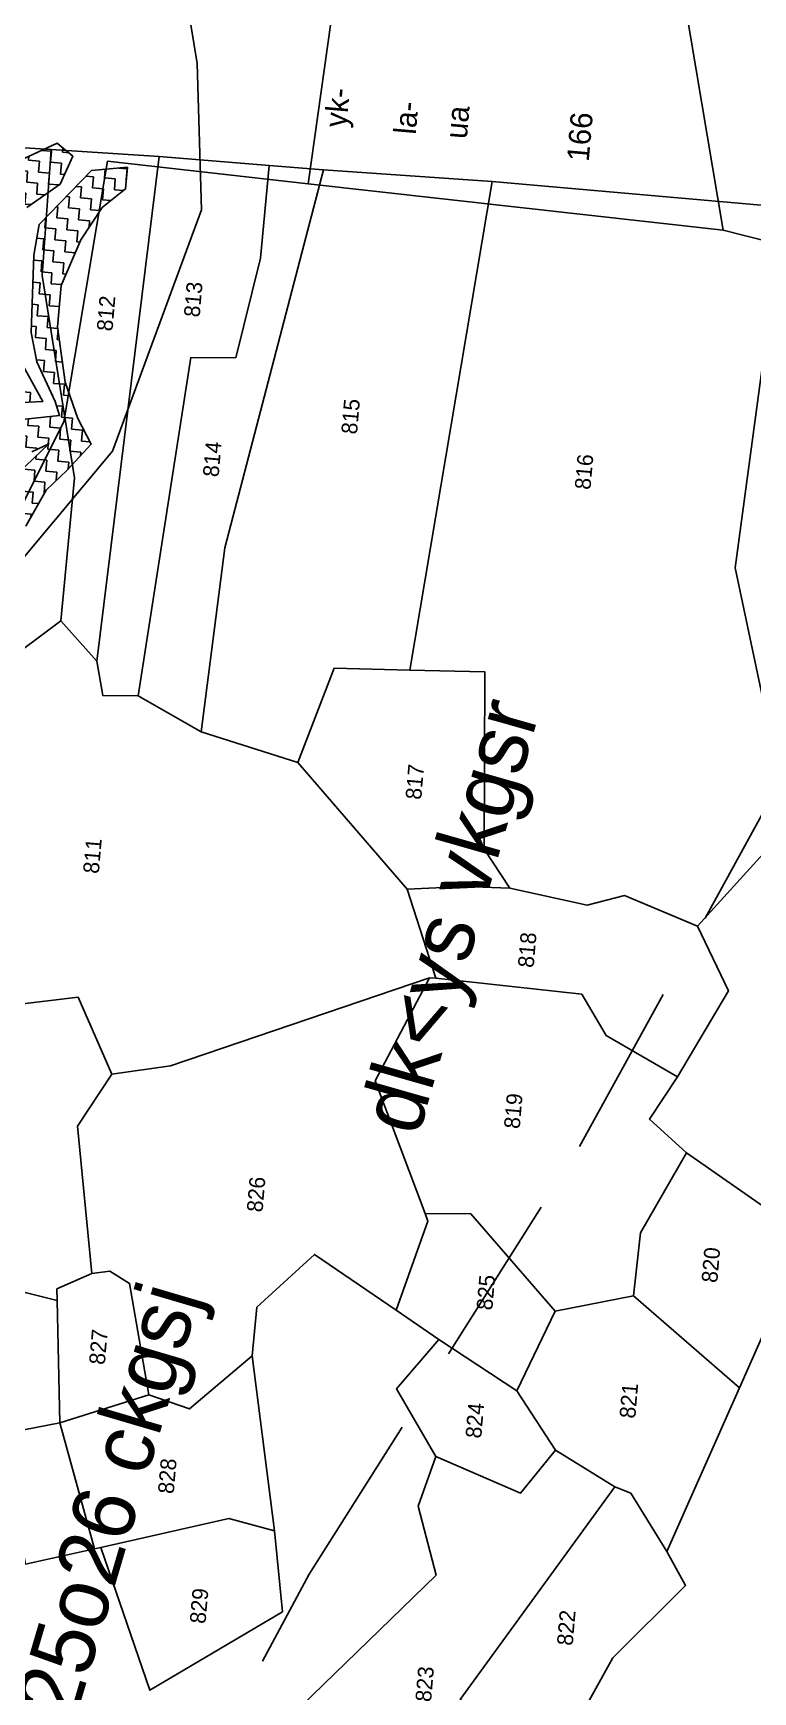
# Model space of a CAD drawing. Header units: metres. Extents: x 302352 to 308863, y 1945987 to 1951649.
# Drawn here: x 304935.7 to 305020.5, y 1948101.8 to 1948297.1 of the extents above; entities that cross this region are included whole.
import ezdxf

# ---------------------------------------------------------------- set-up
doc = ezdxf.new("R2010")
doc.units = ezdxf.units.M
doc.linetypes.add('DASHED', pattern=[0.75, 0.5, -0.25])
for name, color, linetype in [('LINE_FOOTPATH', 1, 'DASHED'), ('LINE_WATER', 4, 'Continuous'), ('POLY_HATCH', 12, 'Continuous'), ('POLY_PARCEL', 6, 'Continuous'), ('TEXT_MAPIN', 7, 'Continuous'), ('TEXT_MAPOUT', 7, 'Continuous'), ('TEXT_PARCEL', 7, 'Continuous')]:
    doc.layers.add(name, color=color, linetype=linetype)
doc.styles.add('TEXT_MAP', font='')
doc.styles.get('TEXT_MAP').set_extended_font_data('Kruti Dev 050')
pattern_1 = [(0, (309248.648, 1946653.5549), (1.25, 1.25), [1.25, -1.25]), (90, (309249.898, 1946653.5549), (-1.25, 1.25), [1.25, -1.25])]

# ---------------------------------------------------------------- blocks, each defined once
blk = doc.blocks.new('WEEWWEEWWE')
at = {"layer": 'LINE_FOOTPATH', "ltscale": 10}
blk.add_lwpolyline([(308989.335, 1946922.922), (308993.155, 1946919.783), (309001.18, 1946914.26), (309010.206, 1946908.476), (309027.273, 1946913.676), (309041.475, 1946916.907), (309058.665, 1946921.953), (309068.369, 1946924.691), (309078.843, 1946924.814), (309086.067, 1946923.291), (309101.748, 1946922.553), (309117.058, 1946921.691), (309123.897, 1946921.753), (309140.458, 1946917.857)], dxfattribs=at)
at = {"layer": 'LINE_WATER'}
blk.add_lwpolyline([(309113.701, 1946992.243), (309111.741, 1946988.761), (309108.927, 1946983.197), (309106.814, 1946981.752), (309105.493, 1946981.35), (309104.08, 1946980.765), (309102.415, 1946978.689), (309098.429, 1946975.901), (309094.651, 1946973.756), (309089.809, 1946972.087), (309085.256, 1946970.314), (309082.97, 1946967.756), (309080.317, 1946964.808), (309076.975, 1946962.824), (309071.267, 1946960.793), (309061.454, 1946954.906), (309055.651, 1946946.782), (309052.775, 1946943.711), (309046.055, 1946940.59), (309039.483, 1946939.995), (309038.857, 1946940.088)], dxfattribs=at)
at = {"layer": 'POLY_PARCEL'}
for points in [[(309063.444, 1946948.1), (309055.481, 1946942.076)], [(309055.481, 1946942.076), (309051.841, 1946946.611), (309045.652, 1946942.178), (309040.589, 1946940.493)], [(309073.278, 1946943.299), (309067.326, 1946938.79), (309063.013, 1946932.692)], [(309063.013, 1946932.692), (309055.481, 1946942.076)], [(309063.013, 1946932.692), (309064.076, 1946930.924)]]:
    blk.add_lwpolyline(points, dxfattribs=at)
at = {"layer": 'TEXT_MAPIN', "style": 'TEXT_MAP'}
for s, rotation, p in [('dk<ys vkgsr', 29.2213, (309038.364, 1946920.371)), ('l-ua-25o26 ckgsj', 28.7475, (309015.226, 1946913.081))]:
    blk.add_text(s, height=1.8, rotation=rotation, dxfattribs=at).set_placement(p)
blk = doc.blocks.new('GFGHH')
at = {"layer": 'POLY_HATCH'}
h = blk.add_hatch(dxfattribs=at)
h.set_pattern_fill('ZIGZAG', color=256, scale=10, style=0)
h.set_pattern_definition(pattern_1)
h.paths.add_polyline_path([(310217.3, 1947071.41), (310213.6, 1947073.72), (310210.98, 1947074.8), (310207.59, 1947075.72), (310204.05, 1947075.56), (310200.2, 1947075.87), (310196.65, 1947075.1), (310192.8, 1947075.1), (310190.34, 1947078.64), (310189.72, 1947080.03), (310189.04, 1947080.26), (310187.01, 1947076.51), (310187.25, 1947076.39), (310190.07, 1947074.91), (310191.26, 1947071.94), (310192, 1947071.2), (310198.53, 1947072.54), (310204.9, 1947072.39), (310208.52, 1947071.6), (310212.82, 1947069.23), (310214.9, 1947067.45), (310216.53, 1947064.93), (310217.87, 1947060.34), (310218.31, 1947057.22), (310223.21, 1947060.48), (310225.29, 1947062.26), (310230.03, 1947063.15), (310236.56, 1947063.15), (310240.12, 1947060.93), (310243.09, 1947057.37), (310246.35, 1947056.19), (310247.69, 1947058.11), (310245.64, 1947061.69), (310241.4, 1947065.2), (310237.39, 1947066.12), (310234.46, 1947066.12), (310229.69, 1947065.66), (310226.76, 1947065.35), (310222.6, 1947062.89), (310220.69, 1947065.41)])
h = blk.add_hatch(dxfattribs=at)
h.set_pattern_fill('ZIGZAG', color=256, scale=10, style=0)
h.set_pattern_definition(pattern_1)
h.paths.add_polyline_path([(310215.67, 1947061.5), (310211.66, 1947065.81), (310205.96, 1947069.51), (310202.72, 1947069.05), (310194.87, 1947067.97), (310193.17, 1947066.74), (310190.4, 1947070.58), (310185.73, 1947074.14), (310184.15, 1947071.22), (310186.33, 1947070.42), (310188.18, 1947067.8), (310190.65, 1947065.34), (310192.03, 1947064.72), (310196.65, 1947065.8), (310200.04, 1947066.57), (310203.13, 1947065.96), (310205.59, 1947064.72), (310209.91, 1947062.72), (310211.14, 1947060.57), (310212.52, 1947057.95), (310213.6, 1947056.1), (310209.91, 1947059.34), (310208.52, 1947060.72), (310203.59, 1947062.72), (310198.35, 1947062.72), (310190.95, 1947061.49), (310186.95, 1947066.26), (310182.79, 1947068.57), (310182.71, 1947068.57), (310181.22, 1947065.81), (310185.02, 1947063.97), (310186.68, 1947062.04), (310187.37, 1947059.98), (310189.16, 1947059.15), (310193.57, 1947059.29), (310198.67, 1947059.01), (310204.04, 1947057.91), (310208.31, 1947055.98), (310210.79, 1947053.78), (310213.96, 1947051.3), (310216.72, 1947053.09), (310220.71, 1947054.88), (310226.92, 1947056.26), (310231.6, 1947056.26), (310236.98, 1947054.47), (310240.83, 1947052.4), (310243.18, 1947049.92), (310245.64, 1947049.91), (310244.94, 1947053.96), (310238.32, 1947059.35), (310234.77, 1947059.66), (310225.99, 1947059.19), (310222.75, 1947058.27), (310218.44, 1947055.81), (310216.9, 1947055.19)])
for points in [[(310245.64, 1947049.91), (310244.94, 1947053.96), (310238.32, 1947059.35), (310234.77, 1947059.66), (310225.99, 1947059.19), (310222.75, 1947058.27), (310218.44, 1947055.81), (310216.9, 1947055.19), (310215.67, 1947061.5)], [(310212.52, 1947057.95), (310213.6, 1947056.1), (310209.91, 1947059.34)], [(310217.87, 1947060.34), (310218.31, 1947057.22), (310223.21, 1947060.48)], [(310240.12, 1947060.93), (310243.09, 1947057.37), (310246.35, 1947056.19), (310247.69, 1947058.11), (310245.64, 1947061.69)], [(310245.64, 1947049.91), (310243.18, 1947049.92), (310240.83, 1947052.4), (310236.98, 1947054.47), (310231.6, 1947056.26), (310226.92, 1947056.26), (310220.71, 1947054.88), (310216.72, 1947053.09), (310213.96, 1947051.3), (310210.79, 1947053.78), (310208.31, 1947055.98), (310204.04, 1947057.91)]]:
    blk.add_lwpolyline(points, dxfattribs=at)
at = {"layer": 'POLY_PARCEL'}
for points in [[(310245.95, 1947098.53), (310246.92, 1947058.72)], [(310061.3, 1947096.07), (310071.97, 1947061.61), (310072.89, 1947058.26), (310076.28, 1947054.97), (310078.61, 1947055.08), (310092.11, 1947058.61), (310093.6, 1947049.76), (310086.6, 1947047.81), (310088.98, 1947040.14)], [(310116.72, 1947046.8), (310119.81, 1947066.11), (310115.17, 1947069.91)], [(310102.92, 1947045.3), (310101.79, 1947049.29), (310105.89, 1947053.74), (310107.51, 1947058.75), (310105.39, 1947069.02)], [(310142.88, 1947042.81), (310151.24, 1947047.39), (310146.85, 1947068.52)], [(310181.06, 1947061.02), (310187.89, 1947059.51), (310193.68, 1947053.01)], [(310193.68, 1947053.01), (310209.99, 1947052.89), (310232.55, 1947058.53), (310246.92, 1947058.72)], [(310246.92, 1947058.72), (310247.17, 1947046.43)], [(310193.68, 1947053.01), (310189.47, 1947048.57)], [(310189.47, 1947048.57), (310185.65, 1947047.55), (310185.95, 1947043.52)], [(310247.17, 1947046.43), (310189.47, 1947048.57)], [(310088.98, 1947040.14), (310102.92, 1947045.3)], [(310102.92, 1947045.3), (310116.72, 1947046.8)], [(310106.96, 1947035.48), (310102.92, 1947045.3)], [(310116.72, 1947046.8), (310118.03, 1947046.94), (310120.13, 1947043.14)], [(310120.13, 1947043.14), (310136.67, 1947046.2), (310142.88, 1947042.81)], [(310247.17, 1947046.43), (310247.24, 1947033.9)], [(310185.95, 1947043.52), (310182.47, 1947036.07)], [(310247.24, 1947033.9), (310236.67, 1947033.95), (310225.14, 1947035.79), (310224.72, 1947040.9), (310185.95, 1947043.52)], [(310120.13, 1947043.14), (310120.55, 1947041.11), (310119.38, 1947038.76), (310106.96, 1947035.48)], [(310156.89, 1947007.8), (310144.38, 1947036.26), (310142.88, 1947042.81)], [(310088.98, 1947040.14), (310089.21, 1947039.42)], [(310092.8, 1947019.94), (310083.72, 1947018.24), (310073.54, 1947032.49), (310089.21, 1947039.42)], [(310089.21, 1947039.42), (310093.76, 1947025.22), (310092.8, 1947019.94)], [(310182.47, 1947036.07), (310179.95, 1947024.8)], [(310182.47, 1947036.07), (310203.53, 1947035.18), (310247.27, 1947027.7)], [(310112.38, 1947024.18), (310105.75, 1947030.76), (310106.96, 1947035.48)], [(310247.24, 1947033.9), (310247.27, 1947027.7)], [(310247.27, 1947027.7), (310247.59, 1947008.48)], [(310054.7, 1947025.07), (310065.07, 1947022.24), (310089.37, 1947001.22), (310097.01, 1947003.91), (310102.78, 1947002.39)], [(310179.95, 1947024.8), (310166.69, 1947011.18)], [(310191.51, 1947013.05), (310190.97, 1947021.63), (310179.95, 1947024.8)], [(310094.28, 1946975.32), (310090.64, 1946972.86), (310081.73, 1946980.41), (310071.61, 1946984.93), (310070.2, 1946986.58), (310069.05, 1946988.84), (310059.34, 1946997.94), (310050.63, 1947001.04), (310045.91, 1947000.6), (310038.63, 1947006.13), (310038.83, 1947009.73), (310036.47, 1947011.72), (310042.37, 1947023.07)], [(310046.57, 1947023.84), (310067.77, 1947003.87), (310073.3, 1946993.05), (310075.53, 1946997.26), (310101.09, 1946981.83)], [(310092.8, 1947019.94), (310112.38, 1947024.18)], [(310118.95, 1947008.33), (310124.47, 1947018.11), (310117.93, 1947024.13), (310112.38, 1947024.18)], [(310130.18, 1947006), (310144.7, 1947012.93), (310156.89, 1947007.8)], [(310167.81, 1946999.57), (310171.97, 1947002.88), (310192.04, 1947004.51), (310191.51, 1947013.05)], [(310191.51, 1947013.05), (310247.59, 1947008.48)], [(310166.69, 1947011.18), (310156.89, 1947007.08)], [(310166.69, 1947011.18), (310167.58, 1947004.68), (310167.81, 1946999.57)], [(310116.07, 1947003.21), (310118.95, 1947008.33)], [(310118.95, 1947008.33), (310129.34, 1947005.61), (310130.18, 1947006)], [(310156.89, 1947007.08), (310156.89, 1947007.8)], [(310247.59, 1947008.48), (310247.56, 1946975.23)], [(310102.78, 1947002.39), (310110.04, 1947007.5), (310116.07, 1947003.21)], [(310120.38, 1946990.32), (310130.57, 1947000.8), (310130.18, 1947006)], [(310148.11, 1946978.74), (310152.08, 1946987.25), (310156.52, 1946990.4), (310156.89, 1947007.08)], [(310104.67, 1946988.91), (310099.47, 1946992.45), (310102.78, 1947002.39)], [(310111.01, 1946993.89), (310116.07, 1947003.21)], [(310167.81, 1946999.57), (310166.65, 1946990.66), (310168.09, 1946986.53), (310165.34, 1946977.95)], [(310104.67, 1946988.91), (310111.01, 1946993.89)], [(310111.01, 1946993.89), (310120.38, 1946990.32)], [(310101.09, 1946981.83), (310104.67, 1946988.91)], [(310120.38, 1946990.32), (310122.88, 1946981.59)], [(310094.28, 1946975.32), (310100.55, 1946979.98), (310101.09, 1946981.83)], [(310122.88, 1946981.59), (310113.53, 1946968.7)], [(310122.88, 1946981.59), (310130.1, 1946981.42), (310139.61, 1946977.01)], [(310148.11, 1946978.74), (310143.05, 1946981.53), (310139.61, 1946977.01)], [(310165.34, 1946977.95), (310158.34, 1946973.84), (310148.11, 1946978.74)], [(310165.34, 1946977.95), (310177.7, 1946968.52), (310206.27, 1946977.21), (310247.56, 1946975.23)], [(310139.61, 1946977.01), (310131.31, 1946962.59), (310113.53, 1946968.7)], [(310113.53, 1946968.7), (310094.28, 1946975.32)]]:
    blk.add_lwpolyline(points, dxfattribs=at)
at = {"layer": 'TEXT_MAPOUT', "style": 'TEXT_MAP'}
for s, p in [('yk-', (310252.22, 1947025.5)), ('la-', (310252.11, 1947017.6)), ('ua', (310252.11, 1947011.78)), ('166', (310250.73, 1946997.75))]:
    blk.add_text(s, height=2.5, dxfattribs=at).set_placement(p)
at = {"layer": 'TEXT_PARCEL', "style": 'TEXT_MAP'}
for s, p in [('812', (310226.89, 1947050.01)), ('811', (310165.38, 1947046.25)), ('827', (310109.88, 1947040.77)), ('813', (310229.32, 1947040.28)), ('814', (310211.43, 1947036.57)), ('828', (310095.94, 1947031.71)), ('829', (310081.56, 1947026.84)), ('826', (310128.68, 1947024.41)), ('815', (310217.62, 1947021.32)), ('817', (310176.91, 1947010.48)), ('823', (310074.92, 1947000.54)), ('824', (310105.23, 1946997.44)), ('825', (310119.83, 1946997.44)), ('819', (310140.63, 1946996.11)), ('818', (310158.99, 1946996.11)), ('816', (310213.64, 1946994.35)), ('822', (310082.67, 1946985.06)), ('821', (310108.99, 1946980.2)), ('820', (310125.14, 1946972.24))]:
    blk.add_text(s, height=1.8, dxfattribs=at).set_placement(p)
blk = doc.blocks.new('fffgfhggfsdsf')
for name, p, xscale, yscale, zscale, rotation in [('WEEWWEEWWE', (5024019.81, -4587627.44), 4.089385853194386, 4.089385853194386, 4.089385853194386, 44.8498280447801), ('GFGHH', (2288183.68, 1454063.39), 1.036658284591014, 1.036658284591014, 1.036658284591014, 85.06051222999157)]:
    blk.add_blockref(name, p, dxfattribs=dict(xscale=xscale, yscale=yscale, zscale=zscale, rotation=rotation))

msp = doc.modelspace()

# ---------------------------------------------------------------- block references
msp.add_blockref('fffgfhggfsdsf', (0, 0))

doc.saveas('drawing.dxf')
